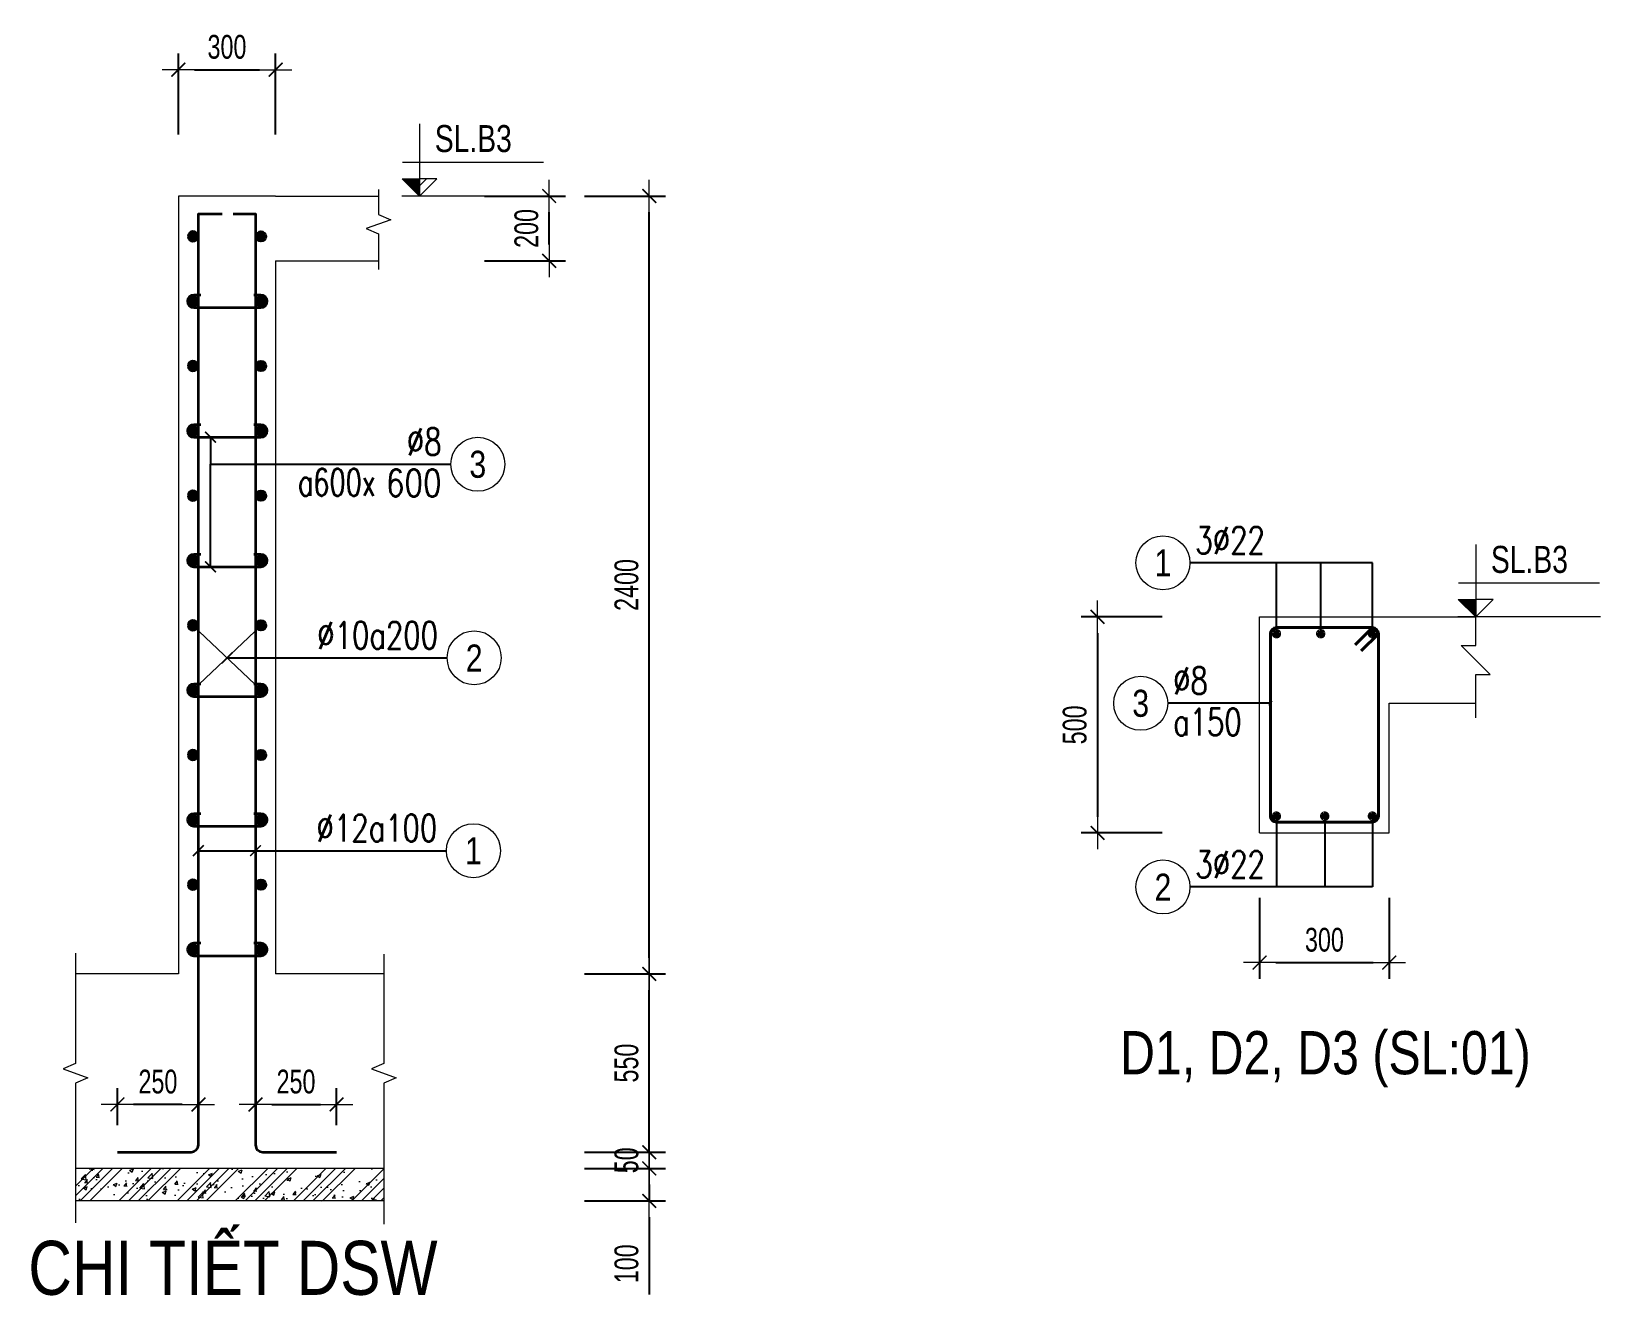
# Model space of a CAD drawing. Header units: millimetres. Extents: x -259680 to 953914, y -429648 to 90611.
# Drawn here: x 263147 to 277669, y -421052 to -409351 of the extents above; entities that cross this region are included whole.
import ezdxf
from ezdxf.enums import TextEntityAlignment as Align

# ---------------------------------------------------------------- set-up
doc = ezdxf.new("R2010")
doc.units = ezdxf.units.MM
doc.layers.get('0').update_dxf_attribs({"lineweight": 20})
doc.layers.get('Defpoints').update_dxf_attribs({"color": 151, "lineweight": 9})
for name, color, linetype, lineweight in [('NDC_S_ANNO', 7, 'Continuous', 20), ('NDC_S_BREAK-LINE', 1, 'Continuous', 15), ('NDC_S_CONTINUOUS', 3, 'Continuous', 20), ('NDC_S_DIM', 1, 'Continuous', 15), ('NDC_S_ENG TITLE', 3, 'Continuous', 20), ('NDC_S_LEADER', 1, 'Continuous', 15), ('NDC_S_REBAR', 4, 'Continuous', 35), ('NDC_S_STIRRUP', 4, 'Continuous', 40), ('NDC_S_TEXT SYMBOL', 7, 'Continuous', 20), ('NDC_S_THIN LINE', 8, 'Continuous', 9), ('NDC_S_VN TEXT', 7, 'Continuous', 20), ('NDC_S_VN TITLE', 6, 'Continuous', 35)]:
    doc.layers.add(name, color=color, linetype=linetype, lineweight=lineweight)
doc.styles.add('ARIAL', font='arial.ttf', dxfattribs={"width": 0.8})
doc.styles.add('NDC_ANNO', font='', dxfattribs={"width": 0.8})
doc.styles.add('NDC_DIM', font='', dxfattribs={"width": 0.75})
doc.styles.add('NDC_EN TXT', font='romans.shx', dxfattribs={"width": 0.8})
doc.styles.add('NDC_VIE TXT', font='arial.ttf', dxfattribs={"width": 0.8})
doc.styles.add('ROMANS', font='romans', dxfattribs={"width": 0.75, "bigfont": 'vns'})
doc.styles.get('NDC_ANNO').set_extended_font_data('Dotum')
doc.styles.get('NDC_DIM').set_extended_font_data('Dotum')
doc.dimstyles.new('NDC_dim_100', dxfattribs={"dimscale": 100, "dimtxt": 2.2, "dimasz": 1.5, "dimexe": 1.5, "dimexo": 2.5, "dimgap": 1, "dimtad": 1, "dimdec": 0, "dimzin": 0, "dimdsep": 46, "dimtxsty": 'NDC_DIM', "dimblk": 'DIMMARK', "dimcen": 0.09, "dimdle": 1.2, "dimclrd": 1, "dimclre": 1, "dimclrt": 3, "dimadec": 0, "dimazin": 0, "dimtfac": 1, "dimtdec": 0, "dimtix": 1, "dimtofl": 0, "dimtmove": 0, "dimatfit": 3, "dimfxl": 6, "dimfxlon": 1, "dimtolj": 1, "dimtzin": 0, "dimarcsym": 0})
doc.dimstyles.new('NDC_dim_100_sc3', dxfattribs={"dimscale": 100, "dimtxt": 2.2, "dimasz": 1.5, "dimexe": 1.5, "dimexo": 2.5, "dimgap": 1, "dimtad": 1, "dimdec": 0, "dimlfac": 0.3333333333333333, "dimzin": 0, "dimdsep": 46, "dimtxsty": 'NDC_DIM', "dimblk": 'DIMMARK', "dimcen": 0.09, "dimdle": 1.2, "dimclrd": 1, "dimclre": 1, "dimclrt": 3, "dimadec": 0, "dimazin": 0, "dimtfac": 1, "dimtdec": 0, "dimtix": 1, "dimtofl": 0, "dimtmove": 0, "dimatfit": 3, "dimfxl": 6, "dimfxlon": 1, "dimtolj": 1, "dimtzin": 0, "dimarcsym": 0})
doc.dimstyles.new('NDC_dim_25', dxfattribs={"dimscale": 25, "dimtxt": 2.2, "dimasz": 1.5, "dimexe": 1.5, "dimexo": 2.5, "dimgap": 1, "dimtad": 1, "dimdec": 0, "dimzin": 0, "dimdsep": 46, "dimtxsty": 'NDC_DIM', "dimblk": 'DIMMARK', "dimcen": 0.09, "dimdle": 1.2, "dimclrd": 1, "dimclre": 1, "dimclrt": 3, "dimadec": 0, "dimazin": 0, "dimtfac": 1, "dimtdec": 0, "dimtix": 1, "dimtofl": 0, "dimtmove": 0, "dimatfit": 3, "dimfxl": 6, "dimfxlon": 1, "dimtolj": 1, "dimtzin": 0, "dimarcsym": 0})

# ---------------------------------------------------------------- blocks, each defined once
blk = doc.blocks.new('DIMMARK')
at = {"layer": 'NDC_S_DIM', "color": 1}
blk.add_line((-1.5, 0), (1, 0), dxfattribs=at)
at = {"layer": 'NDC_S_DIM', "color": 2, "const_width": 0.1}
blk.add_lwpolyline([(-0.4242640687119285, -0.4242640687119285), (0.4242640687119285, 0.4242640687119285)], dxfattribs=at)
blk = doc.blocks.new('*D247')
at = {"layer": 'Defpoints', "color": 0, "transparency": 16777216}
for p in [(266697.7391904942, -410875.1486159982), (268864.6207812798, -410875.1486159982), (266847.7391904942, -418075.1486159982)]:
    blk.add_point(p, dxfattribs=at)
at = {"layer": 'NDC_S_DIM', "color": 1, "lineweight": -2, "transparency": 16777216}
for p, q in [((268264.6207812798, -410875.1486159982), (269014.6207812798, -410875.1486159982)), ((268864.6207812798, -417925.1486159982), (268864.6207812798, -411025.1486159982)), ((268264.6207812798, -418075.1486159982), (269014.6207812798, -418075.1486159982))]:
    blk.add_line(p, q, dxfattribs=at)
at = {"layer": 'NDC_S_DIM', "color": 1, "lineweight": -2, "transparency": 16777216, "xscale": 150, "yscale": 150, "zscale": 150}
for p, rotation in [((268864.6207812798, -410875.1486159982), 90), ((268864.6207812798, -418075.1486159982), 270)]:
    blk.add_blockref('DIMMARK', p, dxfattribs=dict(at, rotation=rotation))
at = {"layer": 'NDC_S_DIM', "color": 3, "transparency": 16777216, "insert": (268654.4715275482, -414475.1486159981), "char_height": 220, "attachment_point": 5, "rotation": 90, "style": 'NDC_DIM'}
blk.add_mtext('\\A1;2400', dxfattribs=at)
blk = doc.blocks.new('*D248')
at = {"layer": 'Defpoints', "color": 0, "transparency": 16777216}
for p in [(266847.7391904942, -418075.1486159982), (268864.6207812801, -418075.1486159982), (266847.7391904942, -419725.1486159982)]:
    blk.add_point(p, dxfattribs=at)
at = {"layer": 'NDC_S_DIM', "color": 1, "lineweight": -2, "transparency": 16777216}
for p, q in [((268264.6207812801, -418075.1486159982), (269014.6207812801, -418075.1486159982)), ((268864.6207812801, -419575.1486159982), (268864.6207812801, -418225.1486159982)), ((268264.6207812801, -419725.1486159982), (269014.6207812801, -419725.1486159982))]:
    blk.add_line(p, q, dxfattribs=at)
at = {"layer": 'NDC_S_DIM', "color": 1, "lineweight": -2, "transparency": 16777216, "xscale": 150, "yscale": 150, "zscale": 150}
for p, rotation in [((268864.6207812801, -418075.1486159982), 90), ((268864.6207812801, -419725.1486159982), 270)]:
    blk.add_blockref('DIMMARK', p, dxfattribs=dict(at, rotation=rotation))
at = {"layer": 'NDC_S_DIM', "color": 3, "transparency": 16777216, "insert": (268654.4715275486, -418900.1486159981), "char_height": 220, "attachment_point": 5, "rotation": 90, "style": 'NDC_DIM'}
blk.add_mtext('\\A1;550', dxfattribs=at)
blk = doc.blocks.new('*D249')
at = {"layer": 'Defpoints', "color": 0, "transparency": 16777216}
for p in [(265970.7128906086, -419282.6279827356), (265220.7128906086, -419725.1486159979), (265970.7128906086, -419725.1486159979)]:
    blk.add_point(p, dxfattribs=at)
at = {"layer": 'NDC_S_DIM', "color": 1, "lineweight": -2, "transparency": 16777216}
for p, q in [((265220.7128906086, -419475.1486159979), (265220.7128906086, -419132.6279827356)), ((265970.7128906086, -419475.1486159979), (265970.7128906086, -419132.6279827356)), ((265370.7128906086, -419282.6279827356), (265820.7128906086, -419282.6279827356))]:
    blk.add_line(p, q, dxfattribs=at)
at = {"layer": 'NDC_S_DIM', "color": 1, "lineweight": -2, "transparency": 16777216, "xscale": 150, "yscale": 150, "zscale": 150, "rotation": 180}
blk.add_blockref('DIMMARK', (265220.7128906086, -419282.6279827356), dxfattribs=at)
at = {"layer": 'NDC_S_DIM', "color": 1, "lineweight": -2, "transparency": 16777216, "xscale": 150, "yscale": 150, "zscale": 150}
blk.add_blockref('DIMMARK', (265970.7128906086, -419282.6279827356), dxfattribs=at)
at = {"layer": 'NDC_S_DIM', "color": 3, "transparency": 16777216, "insert": (265595.7128906086, -419072.4787290042), "char_height": 220, "attachment_point": 5, "style": 'NDC_DIM'}
blk.add_mtext('\\A1;250', dxfattribs=at)
blk = doc.blocks.new('*D250')
at = {"layer": 'Defpoints', "color": 0, "transparency": 16777216}
for p in [(263942.7128906086, -419282.6279827356), (263942.7128906086, -419725.1486159979), (264692.7128906086, -419725.1486159979)]:
    blk.add_point(p, dxfattribs=at)
at = {"layer": 'NDC_S_DIM', "color": 1, "lineweight": -2, "transparency": 16777216}
for p, q in [((263942.7128906086, -419475.1486159979), (263942.7128906086, -419132.6279827356)), ((264692.7128906086, -419475.1486159979), (264692.7128906086, -419132.6279827356)), ((264542.7128906086, -419282.6279827356), (264092.7128906086, -419282.6279827356))]:
    blk.add_line(p, q, dxfattribs=at)
at = {"layer": 'NDC_S_DIM', "color": 1, "lineweight": -2, "transparency": 16777216, "xscale": 150, "yscale": 150, "zscale": 150, "rotation": 180}
blk.add_blockref('DIMMARK', (263942.7128906086, -419282.6279827356), dxfattribs=at)
at = {"layer": 'NDC_S_DIM', "color": 1, "lineweight": -2, "transparency": 16777216, "xscale": 150, "yscale": 150, "zscale": 150}
blk.add_blockref('DIMMARK', (264692.7128906086, -419282.6279827356), dxfattribs=at)
at = {"layer": 'NDC_S_DIM', "color": 3, "transparency": 16777216, "insert": (264317.7128906086, -419072.4787290042), "char_height": 220, "attachment_point": 5, "style": 'NDC_DIM'}
blk.add_mtext('\\A1;250', dxfattribs=at)
blk = doc.blocks.new('*D251')
at = {"layer": 'Defpoints', "color": 0, "transparency": 16777216}
for p in [(266847.7391904942, -419725.1486159982), (268864.6207812806, -419725.1486159982), (266847.7391904942, -419875.1486159997)]:
    blk.add_point(p, dxfattribs=at)
at = {"layer": 'NDC_S_DIM', "color": 1, "lineweight": -2, "transparency": 16777216}
for p, q in [((268864.6207812806, -419575.1486159982), (268864.6207812806, -419425.1486159982)), ((268264.6207812806, -419725.1486159982), (269014.6207812806, -419725.1486159982)), ((268264.6207812806, -419875.1486159997), (269014.6207812806, -419875.1486159997)), ((268864.6207812806, -420025.1486159997), (268864.6207812806, -420175.1486159997))]:
    blk.add_line(p, q, dxfattribs=at)
at = {"layer": 'NDC_S_DIM', "color": 1, "lineweight": -2, "transparency": 16777216, "xscale": 150, "yscale": 150, "zscale": 150}
for p, rotation in [((268864.6207812806, -419725.1486159982), 270), ((268864.6207812806, -419875.1486159997), 90)]:
    blk.add_blockref('DIMMARK', p, dxfattribs=dict(at, rotation=rotation))
at = {"layer": 'NDC_S_DIM', "color": 3, "transparency": 16777216, "insert": (268654.471527549, -419800.1486159989), "char_height": 220, "attachment_point": 5, "rotation": 90, "style": 'NDC_DIM'}
blk.add_mtext('\\A1;50', dxfattribs=at)
blk = doc.blocks.new('kata_block_CT')
at = {"layer": 'NDC_S_ANNO'}
blk.add_hatch(color=3, dxfattribs=at).paths.add_polyline_path([(0, 1.596954857557648), (-1.612010908633238, 1.596954857557648), (0, 0)])
at = {"layer": 'NDC_S_ANNO', "ltscale": 50}
h = blk.add_hatch(dxfattribs=at)
h.set_pattern_fill('ANSI31', color=256, scale=1.406250541793835, style=0)
h.set_pattern_definition([(45.00000000000001, (0, 5.456968210637569e-12), (-3.157122508925224, 3.157122508925225), [])])
h.paths.add_polyline_path([(0, 1.596954857557648), (0, 0), (1.612010908924276, 1.596954857557648)])
for p, q in [((-1.592704896858777, 3.140833880479477), (11.46947077315417, 3.140833880479477)), ((11.56125648126181, 5.456968210637569e-12), (-1.63869572513795, 5.456968210637569e-12))]:
    blk.add_line(p, q, dxfattribs=at)
for points in [[(0, 6.69495074864426), (0, 0)], [(0, 0), (-1.612010908924276, 1.596954857557648), (0, 1.596954857557648)], [(0, 0), (1.612010908924276, 1.596954857557648), (0, 1.596954857557648)]]:
    blk.add_lwpolyline(points, dxfattribs=at)
at = {"layer": 'NDC_S_ANNO', "color": 8, "ltscale": 50}
blk.add_lwpolyline([(0, 0), (-1.612010908633238, 1.596954857557648), (0, 1.596954857557648)], dxfattribs=at)
at = {"layer": 'NDC_S_TEXT SYMBOL', "color": 3, "style": 'NDC_ANNO', "width": 0.8}
blk.add_attdef('CT', (1.409564409346785, 4.068271311703938), '', height=2.5, dxfattribs=at)
blk = doc.blocks.new('*U242')
blk.add_circle((2.5, 0), 2.5)
at = {"layer": 'NDC_S_VN TEXT', "color": 3, "style": 'NDC_EN TXT', "width": 0.75}
blk.add_attdef('DK2', text='', height=2.5, dxfattribs=at).set_placement((-0.85, 0.8455043070534884), align=Align.RIGHT)
at = {"layer": 'NDC_S_VN TEXT', "color": 7, "style": 'ARIAL', "width": 0.8}
blk.add_attdef('SH3', text='', height=2.5, dxfattribs=at).set_placement((2.5, 0), align=Align.MIDDLE)
blk = doc.blocks.new('*U245')
at = {"layer": 'NDC_S_REBAR'}
blk.add_hatch(color=6, dxfattribs=at).paths.add_polyline_path([(-31.93181088729762, -31.93181089003338, 1), (31.93181088729762, 31.93181088828715, 1)])
at = {"layer": 'NDC_S_REBAR', "color": 6}
blk.add_circle((0, 1.222360879182816e-09), 45.15840002892665, dxfattribs=at)
blk = doc.blocks.new('*U246')
at = {"layer": 'NDC_S_DIM', "color": 0, "linetype": 'ByBlock', "lineweight": -2, "transparency": 16777216}
for p in [(4.041334437186265e-13, 6600), (3.673940397442059e-13, 6000), (3.306546357697854e-13, 5400), (2.939152317953648e-13, 4800), (2.571758278209442e-13, 4200), (2.204364238465236e-13, 3600), (1.83697019872103e-13, 3000), (1.469576158976824e-13, 2400), (1.102182119232618e-13, 1800), (7.347880794884119e-14, 1200), (3.673940397442059e-14, 600), (0, 0)]:
    blk.add_blockref('*U245', p, dxfattribs=at)
blk = doc.blocks.new('*U243')
at = {"layer": 'NDC_S_REBAR'}
blk.add_hatch(color=6, dxfattribs=at).paths.add_polyline_path([(-31.93181088729762, -31.93181089003338, 1), (31.93181088729762, 31.93181088828715, 1)])
at = {"layer": 'NDC_S_REBAR', "color": 6}
blk.add_circle((0, 1.222360879182816e-09), 45.15840002892665, dxfattribs=at)
blk = doc.blocks.new('*U244')
at = {"layer": 'NDC_S_DIM', "color": 0, "linetype": 'ByBlock', "lineweight": -2, "transparency": 16777216}
for p in [(4.041334437186265e-13, 6600), (3.673940397442059e-13, 6000), (3.306546357697854e-13, 5400), (2.939152317953648e-13, 4800), (2.571758278209442e-13, 4200), (2.204364238465236e-13, 3600), (1.83697019872103e-13, 3000), (1.469576158976824e-13, 2400), (1.102182119232618e-13, 1800), (7.347880794884119e-14, 1200), (3.673940397442059e-14, 600), (0, 0)]:
    blk.add_blockref('*U243', p, dxfattribs=at)
blk = doc.blocks.new('*U240')
blk.add_circle((2.5, 0), 2.5)
at = {"layer": 'NDC_S_VN TEXT', "color": 3, "style": 'NDC_EN TXT', "width": 0.75}
blk.add_attdef('DK2', text='', height=2.5, dxfattribs=at).set_placement((-0.85, 0.8455043070534884), align=Align.RIGHT)
at = {"layer": 'NDC_S_VN TEXT', "color": 7, "style": 'ARIAL', "width": 0.8}
blk.add_attdef('SH3', text='', height=2.5, dxfattribs=at).set_placement((2.5, 0), align=Align.MIDDLE)
blk = doc.blocks.new('*U241')
blk.add_circle((2.5, 0), 2.5)
at = {"layer": 'NDC_S_VN TEXT', "color": 3, "style": 'NDC_EN TXT'}
for tag, width, p in [('DK2', 0.75, (-0.85, 0.8455043070534884)), ('KC2', 0.8, (-0.85, -2.972544307831413))]:
    blk.add_attdef(tag, text='', height=2.5, dxfattribs=dict(at, width=width)).set_placement(p, align=Align.RIGHT)
at = {"layer": 'NDC_S_VN TEXT', "color": 7, "style": 'ARIAL', "width": 0.8}
blk.add_attdef('SH3', text='', height=2.5, dxfattribs=at).set_placement((2.5, 0), align=Align.MIDDLE)
blk = doc.blocks.new('Drawing name_symbol')
at = {"layer": 'NDC_S_ENG TITLE', "style": 'NDC_EN TXT', "width": 0.8}
blk.add_attdef('SECTDET1', text='', height=5, dxfattribs=at).set_placement((0, 1.011264427095739), align=Align.CENTER)
at = {"layer": 'NDC_S_TEXT SYMBOL', "lineweight": 25, "style": 'NDC_ANNO', "width": 0.8}
blk.add_attdef('SSCALE', text='', height=2.5, dxfattribs=at).set_placement((0, -3.998868953555331), align=Align.CENTER)
at = {"layer": 'NDC_S_VN TITLE', "style": 'NDC_VIE TXT', "width": 0.8}
blk.add_attdef('SECTDET2', text='', height=5, dxfattribs=at).set_placement((0, 7.970649532882817), align=Align.CENTER)
blk = doc.blocks.new('*D252')
at = {"layer": 'Defpoints', "color": 0, "transparency": 16777216}
for p in [(266847.7391904942, -419875.1486159997), (268864.6207812812, -419875.1486159997), (266847.7391904942, -420175.1486160027)]:
    blk.add_point(p, dxfattribs=at)
at = {"layer": 'NDC_S_DIM', "color": 1, "lineweight": -2, "transparency": 16777216}
for p, q in [((268864.6207812812, -419725.1486159997), (268864.6207812812, -419575.1486159997)), ((268264.6207812812, -419875.1486159997), (269014.6207812812, -419875.1486159997)), ((268264.6207812812, -420175.1486160027), (269014.6207812812, -420175.1486160027)), ((268864.6207812812, -420325.1486160027), (268864.6207812812, -421040.521750331))]:
    blk.add_line(p, q, dxfattribs=at)
at = {"layer": 'NDC_S_DIM', "color": 1, "lineweight": -2, "transparency": 16777216, "xscale": 150, "yscale": 150, "zscale": 150}
for p, rotation in [((268864.6207812812, -419875.1486159997), 270), ((268864.6207812812, -420175.1486160027), 90)]:
    blk.add_blockref('DIMMARK', p, dxfattribs=dict(at, rotation=rotation))
at = {"layer": 'NDC_S_DIM', "color": 3, "transparency": 16777216, "insert": (268654.4715275497, -420757.8351831668), "char_height": 220, "attachment_point": 5, "rotation": 90, "style": 'NDC_DIM'}
blk.add_mtext('\\A1;100', dxfattribs=at)
blk = doc.blocks.new('*D253')
at = {"layer": 'Defpoints', "color": 0, "transparency": 16777216}
for p in [(265406.7128906085, -409705.9066563965), (264506.7128906089, -410875.148615998), (265406.7128906085, -411475.148615998)]:
    blk.add_point(p, dxfattribs=at)
at = {"layer": 'NDC_S_DIM', "color": 1, "lineweight": -2, "transparency": 16777216}
for p, q in [((264506.7128906089, -410305.9066563965), (264506.7128906089, -409555.9066563965)), ((265406.7128906085, -410305.9066563965), (265406.7128906085, -409555.9066563965)), ((264656.7128906089, -409705.9066563965), (265256.7128906085, -409705.9066563965))]:
    blk.add_line(p, q, dxfattribs=at)
at = {"layer": 'NDC_S_DIM', "color": 1, "lineweight": -2, "transparency": 16777216, "xscale": 150, "yscale": 150, "zscale": 150, "rotation": 180}
blk.add_blockref('DIMMARK', (264506.7128906089, -409705.9066563965), dxfattribs=at)
at = {"layer": 'NDC_S_DIM', "color": 1, "lineweight": -2, "transparency": 16777216, "xscale": 150, "yscale": 150, "zscale": 150}
blk.add_blockref('DIMMARK', (265406.7128906085, -409705.9066563965), dxfattribs=at)
at = {"layer": 'NDC_S_DIM', "color": 3, "transparency": 16777216, "insert": (264956.7128906087, -409495.7574026651), "char_height": 220, "attachment_point": 5, "style": 'NDC_DIM'}
blk.add_mtext('\\A1;300', dxfattribs=at)
blk = doc.blocks.new('*U254')
at = {"layer": 'NDC_S_REBAR'}
blk.add_lwpolyline([(-246.2929766291054, 57.62049519940047), (-311.1899651618442, 57.62049519940047, 0.9999999999999999), (-311.1899651618442, -57.62049519945867), (311.1899651617277, -57.62049519945867, 0.9999999999999999), (311.1899651617277, 57.62049519940047), (245.9426907488378, 57.62049519940047)], format="xyb", dxfattribs=at)
blk = doc.blocks.new('*U255')
at = {"color": 0, "linetype": 'ByBlock', "lineweight": -2, "transparency": 16777216}
for p in [(3.673940397442059e-13, 6000), (2.939152317953648e-13, 4800), (2.204364238465236e-13, 3600), (1.469576158976824e-13, 2400), (7.347880794884119e-14, 1200), (0, 0)]:
    blk.add_blockref('*U254', p, dxfattribs=at)
blk = doc.blocks.new('*D256')
at = {"layer": 'Defpoints', "color": 0, "transparency": 16777216}
for p in [(266498.8315938408, -410875.1486159982), (267938.5262167547, -410875.1486159982), (266498.8315938408, -411475.1486159982)]:
    blk.add_point(p, dxfattribs=at)
at = {"layer": 'NDC_S_DIM', "color": 1, "lineweight": -2, "transparency": 16777216}
for p, q in [((267338.5262167547, -410875.1486159982), (268088.5262167547, -410875.1486159982)), ((267938.5262167547, -411325.1486159982), (267938.5262167547, -411025.1486159982)), ((267338.5262167547, -411475.1486159982), (268088.5262167547, -411475.1486159982))]:
    blk.add_line(p, q, dxfattribs=at)
at = {"layer": 'NDC_S_DIM', "color": 1, "lineweight": -2, "transparency": 16777216, "xscale": 150, "yscale": 150, "zscale": 150}
for p, rotation in [((267938.5262167547, -410875.1486159982), 90), ((267938.5262167547, -411475.1486159982), 270)]:
    blk.add_blockref('DIMMARK', p, dxfattribs=dict(at, rotation=rotation))
at = {"layer": 'NDC_S_DIM', "color": 3, "transparency": 16777216, "insert": (267728.3769630232, -411175.1486159982), "char_height": 220, "attachment_point": 5, "rotation": 90, "style": 'NDC_DIM'}
blk.add_mtext('\\A1;200', dxfattribs=at)
blk = doc.blocks.new('kata_block_TD')
at = {"color": 6, "linetype": 'ByBlock', "lineweight": -2, "style": 'ARIAL', "width": 0.8}
blk.add_attdef('SECTDET2', text='', height=5, dxfattribs=at).set_placement((0, 7.970649532882817), align=Align.CENTER)
at = {"color": 0, "linetype": 'ByBlock', "lineweight": -2, "style": 'ARIAL', "width": 0.8}
blk.add_attdef('SECTDET1', text='', height=5, dxfattribs=at).set_placement((0, 1.470649532882817), align=Align.CENTER)
at = {"color": 3, "lineweight": 25, "style": 'ARIAL', "width": 0.8}
blk.add_attdef('SSCALE', text='', height=2.5, dxfattribs=at).set_placement((0, -3.998868953555331), align=Align.CENTER)
blk = doc.blocks.new('*D262')
at = {"layer": 'Defpoints', "color": 0, "transparency": 16777216}
for p in [(274512.5347858866, -416770.0662025166), (275712.5347858866, -416770.0662025166), (275712.5347858866, -417970.0662025166)]:
    blk.add_point(p, dxfattribs=at)
at = {"layer": 'NDC_S_DIM', "color": 1, "lineweight": -2, "transparency": 16777216}
for p, q in [((274512.5347858866, -417370.0662025166), (274512.5347858866, -418120.0662025166)), ((275712.5347858866, -417370.0662025166), (275712.5347858866, -418120.0662025166)), ((274662.5347858866, -417970.0662025166), (275562.5347858866, -417970.0662025166))]:
    blk.add_line(p, q, dxfattribs=at)
at = {"layer": 'NDC_S_DIM', "color": 1, "lineweight": -2, "transparency": 16777216, "xscale": 150, "yscale": 150, "zscale": 150, "rotation": 180}
blk.add_blockref('DIMMARK', (274512.5347858866, -417970.0662025166), dxfattribs=at)
at = {"layer": 'NDC_S_DIM', "color": 1, "lineweight": -2, "transparency": 16777216, "xscale": 150, "yscale": 150, "zscale": 150}
blk.add_blockref('DIMMARK', (275712.5347858866, -417970.0662025166), dxfattribs=at)
at = {"layer": 'NDC_S_DIM', "color": 3, "transparency": 16777216, "insert": (275112.5347858866, -417759.9169487852), "char_height": 220, "attachment_point": 5, "style": 'NDC_DIM'}
blk.add_mtext('\\A1;300', dxfattribs=at)
blk = doc.blocks.new('*D263')
at = {"layer": 'Defpoints', "color": 0, "transparency": 16777216}
for p in [(274512.5347858868, -414770.0662025168), (273012.5347858904, -416770.0662025168), (274512.5347858868, -416770.0662025168)]:
    blk.add_point(p, dxfattribs=at)
at = {"layer": 'NDC_S_DIM', "color": 1, "lineweight": -2, "transparency": 16777216}
for p, q in [((273612.5347858904, -414770.0662025168), (272862.5347858904, -414770.0662025168)), ((273012.5347858904, -414920.0662025168), (273012.5347858904, -416620.0662025168)), ((273612.5347858904, -416770.0662025168), (272862.5347858904, -416770.0662025168))]:
    blk.add_line(p, q, dxfattribs=at)
at = {"layer": 'NDC_S_DIM', "color": 1, "lineweight": -2, "transparency": 16777216, "xscale": 150, "yscale": 150, "zscale": 150}
for p, rotation in [((273012.5347858904, -414770.0662025168), 90), ((273012.5347858904, -416770.0662025168), 270)]:
    blk.add_blockref('DIMMARK', p, dxfattribs=dict(at, rotation=rotation))
at = {"layer": 'NDC_S_DIM', "color": 3, "transparency": 16777216, "insert": (272802.3855321588, -415770.0662025167), "char_height": 220, "attachment_point": 5, "rotation": 90, "style": 'NDC_DIM'}
blk.add_mtext('\\A1;500', dxfattribs=at)
blk = doc.blocks.new('kata_block_THEP')
at = {"layer": 'NDC_S_REBAR', "color": 0}
for p, q in [((-0.5, 0), (0.5, 0)), ((-0.3535533905960619, 0.353553390592424), (0.3535533905960619, -0.353553390592424)), ((0.3535533905960619, 0.353553390592424), (-0.3535533905960619, -0.353553390592424)), ((0, 0.5), (0, -0.5))]:
    blk.add_line(p, q, dxfattribs=at)
at = {"layer": 'NDC_S_REBAR', "color": 0, "const_width": 0.08333333333333334}
blk.add_lwpolyline([(-0.5, -1.818989403545856e-12, 1), (0.5000000000145519, -1.818989403545856e-12, 1), (-0.5, -1.818989403545856e-12, 1)], format="xyb", dxfattribs=at)
blk = doc.blocks.new('*U259')
blk.add_circle((-2.5, 0), 2.5)
at = {"layer": 'NDC_S_VN TEXT', "color": 3, "style": 'NDC_EN TXT', "width": 0.75}
blk.add_attdef('DK1', (0.5, 0.8455043070534884), '', height=2.5, dxfattribs=at)
at = {"layer": 'NDC_S_VN TEXT', "color": 7, "style": 'ARIAL', "width": 0.8}
blk.add_attdef('SH2', text='', height=2.5, dxfattribs=at).set_placement((-2.5, 0), align=Align.MIDDLE)
blk = doc.blocks.new('*U260')
blk.add_circle((-2.5, 0), 2.5)
at = {"layer": 'NDC_S_VN TEXT', "color": 3, "style": 'NDC_EN TXT', "width": 0.75}
blk.add_attdef('DK1', (0.5, 0.8455043070534884), '', height=2.5, dxfattribs=at)
at = {"layer": 'NDC_S_VN TEXT', "color": 7, "style": 'ARIAL', "width": 0.8}
blk.add_attdef('SH2', text='', height=2.5, dxfattribs=at).set_placement((-2.5, 0), align=Align.MIDDLE)
blk = doc.blocks.new('*U261')
blk.add_circle((-2.5, 0), 2.5)
at = {"layer": 'NDC_S_VN TEXT', "color": 3, "style": 'NDC_EN TXT', "width": 0.75}
for tag, p in [('DK1', (0.5, 0.8455043070534884)), ('KC1', (0.5, -2.972544307831413))]:
    blk.add_attdef(tag, p, '', height=2.5, dxfattribs=at)
at = {"layer": 'NDC_S_VN TEXT', "color": 7, "style": 'ARIAL', "width": 0.8}
blk.add_attdef('SH2', text='', height=2.5, dxfattribs=at).set_placement((-2.5, 0), align=Align.MIDDLE)

msp = doc.modelspace()

# ---------------------------------------------------------------- hatches: boundary and pattern name
at = {"ltscale": 100}
h = msp.add_hatch(dxfattribs=at)
h.set_pattern_fill('BT-DA1X2', color=251, scale=2, pattern_type=2)
h.set_pattern_definition([(49.99999999999999, (-3858.718163112761, -83439.31940106896), (364.369337992008, -31.87817107780617), [38.1, -419.1]), (355, (-3858.718163112761, -83439.31940106896), (-70.48565195133398, 382.1132857643599), [30.48, -335.28]), (100.451, (-3828.354163112759, -83441.97590106896), (293.8850033319185, 350.2333756405837), [32.38, -356.18]), (49.99999999999999, (-3458.718163112761, -83039.31940106896), (364.369337992008, -31.87817107780617), [38.1, -419.1]), (355, (-3458.718163112761, -83039.31940106896), (-70.48565195133398, 382.1132857643599), [30.48, -335.28]), (100.451, (-3428.354163112759, -83041.97590106896), (293.8850033319185, 350.2333756405837), [32.38, -356.18]), (46.18420000000001, (-3858.718163112761, -83337.71940106896), (542.1580817842598, -84.0846558654543), [57.15, -628.65]), (96.6356, (-3813.538363112762, -83344.72640106897), (474.8084689324743, 494.8511117800984), [48.57, -534.27]), (351.1840000000001, (-3858.718163112761, -83337.71940106896), (474.8092116278679, 494.8502357211954), [45.72, -502.92]), (46.18420000000001, (-3458.718163112761, -82937.71940106896), (542.1580817842598, -84.0846558654543), [57.15, -628.65]), (96.6356, (-3413.538363112762, -82944.72640106897), (474.8084689324743, 494.8511117800984), [48.57, -534.27]), (351.1840000000001, (-3458.718163112761, -82937.71940106896), (474.8092116278679, 494.8502357211954), [45.72, -502.92]), (21, (-3807.918163112758, -83363.11940106897), (303.2297596707666, -204.531037033525), [38.1, -419.1]), (326.0000000000001, (-3807.918163112758, -83363.11940106897), (123.6040566952941, 368.3759322446385), [30.48, -335.28]), (71.4514, (-3782.649163112757, -83380.16360106895), (426.8329815402489, 163.8457154321149), [32.38, -356.18]), (21, (-3407.918163112758, -82963.11940106897), (303.2297596707666, -204.531037033525), [38.1, -419.1]), (326.0000000000001, (-3407.918163112758, -82963.11940106897), (123.6040566952941, 368.3759322446385), [30.48, -335.28]), (71.4514, (-3382.649163112757, -82980.16360106895), (426.8329815402489, 163.8457154321149), [32.38, -356.18]), (37.50000000000001, (-3858.718163112761, -83439.31940106896), (6.177206501183633, 169.1100777463062), [0, -331.216, 0, -340.36, 0, -336.55]), (7.499999999999999, (-3858.718163112761, -83439.31940106896), (133.6393250206115, 200.361149636239), [0, -194.056, 0, -323.596, 0, -128.27]), (327.5, (-3972.00216311276, -83439.31940106896), (271.1811903337428, -11.45748798534689), [0, -127, 0, -396.24, 0, -525.78]), (317.5, (-4022.802163112763, -83439.31940106896), (296.2583627720361, 50.85298206666606), [0, -165.1, 0, -263.144, 0, -373.38]), (45, (-3858.718163112761, -83439.31940106896), (-269.4076836320746, 269.4076836320746), []), (45, (-3768.915563112765, -83439.31940106896), (-269.4076836320746, 269.4076836320746), []), (45, (-3679.112963112755, -83439.31940106896), (-269.4076836320746, 269.4076836320746), []), (45, (-3589.310163112765, -83439.31940106896), (-269.4076836320746, 269.4076836320746), [])])
h.paths.add_polyline_path([(266407.7872752036, -419875.1486159994), (263554.695563685, -419875.1486159994), (263554.695563685, -420175.1486160025), (266407.7872752036, -420175.1486160025)])

# ---------------------------------------------------------------- linework, layer by layer
at = {"layer": 'NDC_S_BREAK-LINE'}
for points in [[(266358.7302175321, -410813.2909054268), (266358.7302175321, -411045.072424443), (266472.3954370132, -411094.4216679349), (266245.0649980482, -411177.1631810587), (266358.7302175321, -411226.5124245561), (266358.7302175321, -411554.2779843719)], [(263554.695563685, -417882.0151307291), (263554.695563685, -418904.2044308208), (263441.0303442039, -418953.5536743127), (263668.3607831689, -419036.2951874364), (263554.695563685, -419085.6444309339), (263554.695563685, -420379.8058892038)], [(266407.7872752036, -417892.7302735412), (266407.7872752036, -418904.2044308208), (266294.1220557225, -418953.5536743127), (266521.4524946875, -419036.2951874364), (266407.7872752036, -419085.6444309339), (266407.7872752036, -420389.7849692776)]]:
    msp.add_lwpolyline(points, dxfattribs=at)
at = {"layer": 'NDC_S_CONTINUOUS'}
for p, q in [((264506.7128906089, -410875.148615998), (264506.7128906086, -418075.1486159979)), ((265406.7128906085, -410875.148615998), (264506.7128906089, -410875.148615998)), ((265406.7128906085, -410875.148615998), (266358.7302175321, -410875.148615998)), ((265406.7128906085, -411475.148615998), (265406.7128906086, -418075.1486159979)), ((265406.7128906085, -411475.148615998), (266358.7302175321, -411475.148615998)), ((264506.7128906086, -418075.1486159979), (263554.695563685, -418075.1486159979)), ((266407.7872752036, -418075.1486159979), (265406.7128906086, -418075.1486159979)), ((266407.7872752036, -419875.1486159994), (263554.695563685, -419875.1486159994)), ((266407.7872752036, -420175.1486160025), (263554.695563685, -420175.1486160025))]:
    msp.add_line(p, q, dxfattribs=at)
for points in [[(274512.5347858866, -416770.0662025166), (274512.5347858866, -416770.0662025166), (274512.5347858866, -414770.0662025166), (275712.5347858866, -414770.0662025166), (275712.5347858866, -414770.0662025166), (276512.5347858866, -414770.0662025166)], [(274512.5347858866, -416770.0662025166), (274512.5347858866, -416770.0662025166), (274512.5347858866, -416770.0662025166), (275712.5347858866, -416770.0662025166), (275712.5347858866, -415570.0662025166), (276512.5347858866, -415570.0662025166)]]:
    msp.add_lwpolyline(points, dxfattribs=at)
at = {"layer": 'NDC_S_LEADER'}
for p, q in [((264642.2063870103, -415449.3746155006), (265272.9380662584, -414849.3746155006)), ((265272.9380662584, -415449.3746155006), (264642.2063870103, -414849.3746155006))]:
    msp.add_line(p, q, dxfattribs=at)
at = {"layer": 'NDC_S_REBAR'}
for points in [[(263942.7128906086, -419725.1486159979), (264625.2128906086, -419725.1486159979, 0.414213562373095), (264692.7128906086, -419657.6486159979), (264692.7128906086, -411040.229490332), (264910.9889067103, -411040.229490332)], [(265015.5451149497, -411040.229490332), (265220.7128906086, -411040.229490332), (265220.7128906086, -419657.6486159979, 0.414213562373095), (265288.2128906086, -419725.1486159979), (265970.7128906086, -419725.1486159979)]]:
    msp.add_lwpolyline(points, format="xyb", dxfattribs=at)
at = {"layer": 'NDC_S_STIRRUP'}
msp.add_lwpolyline([(275396.5347858866, -415030.0662025166), (275556.5347858866, -414870.0662025166, -0.414213562), (275612.5347858866, -414926.0662025166), (275612.5347858866, -416614.0662025166, -0.414213562), (275556.5347858866, -416670.0662025166), (274668.5347858866, -416670.0662025166, -0.414213562), (274612.5347858866, -416614.0662025166), (274612.5347858866, -414926.0662025166, -0.414213562), (274668.5347858866, -414870.0662025166), (275556.5347858866, -414870.0662025166, -0.414213562), (275612.5347858866, -414926.0662025166), (275452.5347858866, -415086.0662025166)], format="xyb", dxfattribs=at)
at = {"layer": 'NDC_S_THIN LINE'}
msp.add_lwpolyline([(276512.5347858866, -415703.39953585), (276512.5347858866, -415303.39953585), (276645.8681192201, -415303.39953585), (276379.2014525534, -415036.7328691833), (276512.5347858866, -415036.7328691833), (276512.5347858866, -414636.7328691833)], dxfattribs=at)

# ---------------------------------------------------------------- block references
msp.add_blockref('*U255', (264960.0294290453, -417849.3746155007))
at = {"layer": 'NDC_S_ANNO'}
ref = msp.add_blockref('Drawing name_symbol', (264934.0611967299, -421842.2251858757), dxfattribs=dict(at, xscale=100, yscale=100, zscale=100))
ref.add_attrib('SECTDET2', ' CHI TIẾT DSW', dxfattribs={"layer": 'NDC_S_VN TITLE', "height": 500, "style": 'NDC_VIE TXT', "width": 0.8}).set_placement((264934.0611967299, -421045.1602325874), align=Align.CENTER)
at = {"layer": 'NDC_S_DIM', "xscale": -1}
msp.add_blockref('*U244', (264642.2063870103, -417849.3746155018), dxfattribs=at)
at = {"layer": 'NDC_S_DIM'}
msp.add_blockref('*U246', (265271.2193942069, -417849.3746155018), dxfattribs=at)
at = {"layer": 'NDC_S_REBAR', "xscale": 80, "yscale": 80, "zscale": 80}
for p in [(274668.5347858866, -414926.0662025166), (275078.0162662355, -414926.0662025166), (275556.5347858866, -414926.0662025166), (274668.5347858866, -416614.0662025166), (275115.2489308653, -416614.0662025166), (275556.5347858866, -416614.0662025166)]:
    msp.add_blockref('kata_block_THEP', p, dxfattribs=at)
at = {"layer": 'NDC_S_THIN LINE', "xscale": 100, "yscale": 100, "zscale": 100}
for name, p, values in [('*U259', (273868.5347858866, -414270.0662025166), {'SH2': '1', 'DK1': '3%%c22'}), ('*U261', (273662.5347858866, -415570.0662025166), {'SH2': '3', 'DK1': '%%c8', 'KC1': 'a150'}), ('*U260', (273868.5347858866, -417270.0662025166), {'SH2': '2', 'DK1': '3%%c22'})]:
    msp.add_blockref(name, p, dxfattribs=at).add_auto_attribs(values)
at = {"layer": 'NDC_S_VN TEXT', "xscale": 100, "yscale": 100, "zscale": 100}
for name, p, values in [('kata_block_CT', (266738.9283040363, -410875.1486159982), {'CT': 'SL.B3'}), ('*U241', (267027.9183016674, -413357.9503212123), {'SH3': '3', 'DK2': '%%c8', 'KC2': '600'}), ('kata_block_CT', (276512.5347858866, -414770.0662025166), {'CT': 'SL.B3'}), ('*U240', (266994.2291752406, -415149.3746155006), {'SH3': '2', 'DK2': '%%c10a200'}), ('*U242', (266987.6476291554, -416934.2682842355), {'SH3': '1', 'DK2': '%%c12a100'})]:
    msp.add_blockref(name, p, dxfattribs=at).add_auto_attribs(values)
at = {"layer": 'NDC_S_VN TEXT'}
ref = msp.add_blockref('kata_block_TD', (275121.8638237728, -419121.5743520205), dxfattribs=dict(at, xscale=80, yscale=80, zscale=80))
ref.add_attrib('SECTDET1', 'D1, D2, D3 (SL:01)', dxfattribs={"layer": '0', "color": 0, "linetype": 'ByBlock', "lineweight": -2, "height": 400, "style": 'ARIAL', "width": 0.8}).set_placement((275121.8638237728, -419003.9223893898), align=Align.CENTER)

# ---------------------------------------------------------------- texts
at = {"layer": 'NDC_S_VN TEXT', "color": 3, "style": 'ROMANS', "width": 0.7}
msp.add_text('a600x', height=250, dxfattribs=at).set_placement((265612.5910702393, -413649.3875650003))

# ---------------------------------------------------------------- dimensions: what is measured, and where the dimension line sits
at = {"layer": 'NDC_S_DIM'}
for base, p1, p2, picture, middle in [((265406.7128906085, -409705.9066563965), (264506.7128906089, -410875.148615998), (265406.7128906085, -411475.148615998), '*D253', (264956.7128906087, -409495.7574026651)), ((265970.7128906086, -419282.6279827356), (265220.7128906086, -419725.1486159979), (265970.7128906086, -419725.1486159979), '*D249', (265595.7128906086, -419072.4787290042))]:
    dim = msp.add_linear_dim(base=base, p1=p1, p2=p2, dimstyle='NDC_dim_100_sc3', dxfattribs=at)
    dim.commit()
    dim.dimension.update_dxf_attribs({"geometry": picture, "text_midpoint": middle})
for base, p1, p2, angle, picture, middle in [((267938.5262167547, -410875.1486159982), (266498.8315938407, -411475.148615998), (266498.8315938407, -410875.148615998), 90, '*D256', (267728.3769630232, -411175.1486159982)), ((268864.6207812798, -410875.1486159982), (266847.7391904941, -418075.1486159979), (266697.7391904941, -410875.148615998), 90, '*D247', (268654.4715275482, -414475.1486159981)), ((268864.6207812801, -418075.1486159982), (266847.7391904941, -419725.1486159979), (266847.7391904941, -418075.1486159979), 90, '*D248', (268654.4715275486, -418900.1486159981)), ((263942.7128906086, -419282.6279827356), (264692.7128906086, -419725.1486159979), (263942.7128906086, -419725.1486159979), 180, '*D250', (264317.7128906086, -419072.4787290042)), ((268864.6207812806, -419725.1486159982), (266847.7391904941, -419875.1486159994), (266847.7391904941, -419725.1486159979), 90, '*D251', (268654.471527549, -419800.1486159989))]:
    dim = msp.add_linear_dim(base=base, p1=p1, p2=p2, angle=angle, dimstyle='NDC_dim_100_sc3', dxfattribs=at)
    dim.commit()
    dim.dimension.update_dxf_attribs({"geometry": picture, "text_midpoint": middle})
dim = msp.add_linear_dim(base=(273012.5347858904, -416770.0662025168), p1=(274512.5347858866, -414770.0662025166), p2=(274512.5347858866, -416770.0662025166), angle=270, dimstyle='NDC_dim_100', override={"dimlfac": 0.25}, dxfattribs=at)
dim.commit()
dim.dimension.update_dxf_attribs({"geometry": '*D263', "text_midpoint": (272802.3855321588, -415770.0662025167)})
dim = msp.add_linear_dim(base=(275712.5347858866, -417970.0662025166), p1=(274512.5347858866, -416770.0662025166), p2=(275712.5347858866, -416770.0662025166), dimstyle='NDC_dim_100', override={"dimlfac": 0.25}, dxfattribs=at)
dim.commit()
dim.dimension.update_dxf_attribs({"geometry": '*D262', "text_midpoint": (275112.5347858866, -417759.9169487852)})
dim = msp.add_linear_dim(base=(268864.6207812812, -419875.1486159997), p1=(266847.7391904941, -420175.1486160025), p2=(266847.7391904941, -419875.1486159994), angle=90, dimstyle='NDC_dim_100_sc3', dxfattribs=at)
dim.commit()
dim.dimension.update_dxf_attribs({"geometry": '*D252', "text_midpoint": (268864.620781281, -420757.8351831668), "dimtype": 160})

# ---------------------------------------------------------------- leaders
at = {"layer": 'NDC_S_LEADER'}
for points in [[(264804.0567959742, -413106.9951107001), (264804.0567959737, -413357.9503212123), (267027.9183016674, -413357.9503212123)], [(264804.0567959742, -414306.9951107001), (264804.0567959737, -413357.9503212123), (267027.9183016674, -413357.9503212123)], [(264957.5722266344, -415149.3746155006), (266994.2291752406, -415149.3746155006)], [(264692.712890633, -416934.2682842355), (266987.6476291554, -416934.2682842355)], [(265220.712890633, -416934.2682842355), (266987.6476291554, -416934.2682842355)]]:
    msp.add_leader(points, dimstyle='NDC_dim_100', override={"dimasz": 1, "dimtad": 0, "dimldrblk": 'ArchTick'}, dxfattribs=at)
at = {"layer": 'NDC_S_THIN LINE'}
for points, override in [([(274668.5347858866, -414926.0662025166), (274668.5347858866, -414270.0662025166), (273868.5347858866, -414270.0662025166)], {"dimldrblk": 'DotBlank'}), ([(275556.5347858866, -414926.0662025166), (275556.5347858866, -414270.0662025166), (273868.5347858866, -414270.0662025166)], {"dimldrblk": 'DotBlank'}), ([(275078.0162662355, -414926.0662025166), (275078.0162662355, -414270.0662025166), (274278.0162662355, -414270.0662025166)], {"dimldrblk": 'DotBlank'}), ([(274612.5347858866, -415570.0662025166), (273662.5347858866, -415570.0662025166)], {"dimldrblk": 'ArchTick'}), ([(274668.5347858866, -416614.0662025166), (274668.5347858866, -417270.0662025166), (273868.5347858866, -417270.0662025166)], {"dimldrblk": 'DotBlank'}), ([(275556.5347858866, -416614.0662025166), (275556.5347858866, -417270.0662025166), (273868.5347858866, -417270.0662025166)], {"dimldrblk": 'DotBlank'}), ([(275115.2489308659, -416614.0662025167), (275115.2489308659, -417270.0662025167), (274315.2489308659, -417270.0662025167)], {"dimldrblk": 'DotBlank'})]:
    msp.add_leader(points, dimstyle='NDC_dim_25', override=override, dxfattribs=at)

doc.saveas('drawing.dxf')
